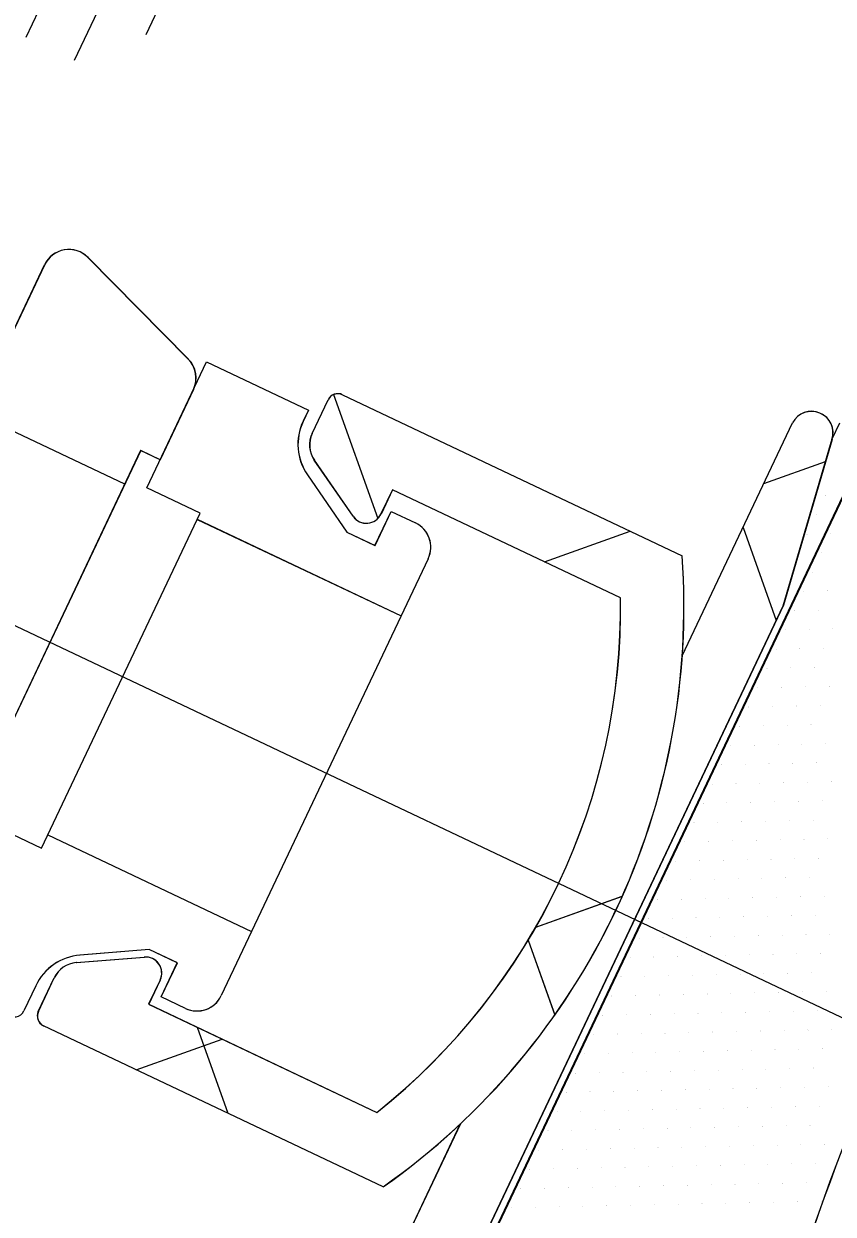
# Model space of a CAD drawing. Extents: x 820 to 5791, y 1495 to 5010.
# Drawn here: x 3786.23 to 3787.737, y 2229.018 to 2231.234 of the extents above; entities that cross this region are included whole.
import ezdxf

# ---------------------------------------------------------------- set-up
doc = ezdxf.new("R2010")
doc.units = 0
doc.header["$LTSCALE"] = 20
doc.layers.get('0').update_dxf_attribs({"linetype": 'CONTINUOUS', "lineweight": 15})
doc.layers.get('DEFPOINTS').update_dxf_attribs({"linetype": 'CONTINUOUS'})
doc.layers.add('_00_TT_PLASTER INTERIOR', color=60, linetype='CONTINUOUS', lineweight=0)
doc.layers.add('ölç', color=63, linetype='CONTINUOUS', lineweight=20)
doc.layers.add('dış ölçü', color=7, linetype='CONTINUOUS', lineweight=20, true_color=0x0d6787)
doc.styles.add('TRS', font='times.ttf', dxfattribs={"width": 0.8})
doc.dimstyles.new('dış ölçü', dxfattribs={"dimtxt": 12, "dimasz": 5, "dimexe": 5, "dimexo": 35, "dimgap": 5, "dimtad": 1, "dimdec": 0, "dimdsep": 46, "dimtxsty": 'TRS', "dimblk": 'DOT', "dimcen": 0, "dimdle": 0.1, "dimclrd": 256, "dimclre": 256, "dimclrt": 73, "dimadec": 0, "dimazin": 0, "dimtfac": 0.3, "dimtdec": 0, "dimtix": 1, "dimtmove": 2, "dimatfit": 3, "dimldrblk": 'DOT', "dimfxl": 1, "dimfxlon": 1, "dimtolj": 1, "dimarcsym": 0})

# ---------------------------------------------------------------- blocks, each defined once
blk = doc.blocks.new('_Dot')
at = {"layer": 'ölç', "color": 0, "lineweight": -2}
blk.add_line((-0.5, 0), (-1, 0), dxfattribs=at)
at = {"layer": 'ölç', "color": 0, "const_width": 0.5}
blk.add_lwpolyline([(-0.25, 0, 1), (0.25, 0, 1)], format="xyb", close=True, dxfattribs=at)
blk = doc.blocks.new('*D181')
at = {"layer": 'DEFPOINTS', "color": 0, "transparency": 16777216}
for p in [(3775.1763, 2256.6421), (3795.621, 2246.9543), (3700.9717, 2100.0445)]:
    blk.add_point(p, dxfattribs=at)
at = {"layer": 'dış ölçü', "lineweight": -2, "transparency": 16777216}
for p, q in [((3795.621, 2246.9543), (3800.1394, 2244.8132)), ((3723.5575, 2094.875), (3793.48, 2242.4359)), ((3721.4164, 2090.3566), (3725.9348, 2088.2156))]:
    blk.add_line(p, q, dxfattribs=at)
at = {"layer": 'dış ölçü', "lineweight": -2, "transparency": 16777216, "xscale": 5, "yscale": 5, "zscale": 5}
for p, rotation in [((3795.621, 2246.9543), 64.64582318121852), ((3721.4164, 2090.3566), 244.6458231812186)]:
    blk.add_blockref('_Dot', p, dxfattribs=dict(at, rotation=rotation))
at = {"layer": 'dış ölçü', "color": 73, "transparency": 16777216, "insert": (3748.4688, 2173.4177), "char_height": 12, "attachment_point": 5, "rotation": 64.6458, "style": 'TRS'}
blk.add_mtext('\\A1;173', dxfattribs=at)
blk = doc.blocks.new('*D190')
at = {"layer": 'DEFPOINTS', "color": 0, "transparency": 16777216}
for p in [(3775.1763, 2256.6421), (3700.9717, 2100.0445), (5084.1761, 2100.0445)]:
    blk.add_point(p, dxfattribs=at)
at = {"layer": 'dış ölçü', "lineweight": -2, "transparency": 16777216}
for p, q in [((5083.1761, 2256.6421), (5089.1761, 2256.6421)), ((5084.1761, 2251.6421), (5084.1761, 2105.0445)), ((5083.1761, 2100.0445), (5089.1761, 2100.0445))]:
    blk.add_line(p, q, dxfattribs=at)
at = {"layer": 'dış ölçü', "lineweight": -2, "transparency": 16777216, "xscale": 5, "yscale": 5, "zscale": 5}
for p, rotation in [((5084.1761, 2256.6421), 90), ((5084.1761, 2100.0445), 270)]:
    blk.add_blockref('_Dot', p, dxfattribs=dict(at, rotation=rotation))
at = {"layer": 'dış ölçü', "color": 73, "transparency": 16777216, "insert": (5073.0549, 2178.3433), "char_height": 12, "attachment_point": 5, "rotation": 90, "style": 'TRS'}
blk.add_mtext('\\A1;157', dxfattribs=at)
blk = doc.blocks.new('*D192')
at = {"layer": 'DEFPOINTS', "color": 0, "transparency": 16777216}
for p in [(4074.8454, 2906.546), (3775.1763, 2339.1054), (4074.8454, 1729.2783)]:
    blk.add_point(p, dxfattribs=at)
at = {"layer": 'dış ölçü', "lineweight": -2, "transparency": 16777216}
for p, q in [((3775.1763, 1730.2783), (3775.1763, 1724.2783)), ((4074.8454, 1730.2783), (4074.8454, 1724.2783)), ((3780.1763, 1729.2783), (4069.8454, 1729.2783))]:
    blk.add_line(p, q, dxfattribs=at)
at = {"layer": 'dış ölçü', "lineweight": -2, "transparency": 16777216, "xscale": 5, "yscale": 5, "zscale": 5, "rotation": 180}
blk.add_blockref('_Dot', (3775.1763, 1729.2783), dxfattribs=at)
at = {"layer": 'dış ölçü', "lineweight": -2, "transparency": 16777216, "xscale": 5, "yscale": 5, "zscale": 5}
blk.add_blockref('_Dot', (4074.8454, 1729.2783), dxfattribs=at)
at = {"layer": 'dış ölçü', "color": 73, "transparency": 16777216, "insert": (3925.0109, 1740.3821), "char_height": 12, "attachment_point": 5, "style": 'TRS'}
blk.add_mtext('\\A1;300', dxfattribs=at)
blk = doc.blocks.new('*D194')
at = {"layer": 'DEFPOINTS', "color": 0, "transparency": 16777216}
for p in [(3790.6665, 2840.1918), (5004.1761, 2840.1918), (3778.1763, 2100.0445)]:
    blk.add_point(p, dxfattribs=at)
at = {"layer": 'dış ölçü', "lineweight": -2, "transparency": 16777216}
for p, q in [((5003.1761, 2840.1918), (5009.1761, 2840.1918)), ((5004.1761, 2105.0445), (5004.1761, 2835.1918)), ((5003.1761, 2100.0445), (5009.1761, 2100.0445))]:
    blk.add_line(p, q, dxfattribs=at)
at = {"layer": 'dış ölçü', "lineweight": -2, "transparency": 16777216, "xscale": 5, "yscale": 5, "zscale": 5}
for p, rotation in [((5004.1761, 2840.1918), 90), ((5004.1761, 2100.0445), 270)]:
    blk.add_blockref('_Dot', p, dxfattribs=dict(at, rotation=rotation))
at = {"layer": 'dış ölçü', "color": 73, "transparency": 16777216, "insert": (4993.0549, 2470.1181), "char_height": 12, "attachment_point": 5, "rotation": 90, "style": 'TRS'}
blk.add_mtext('\\A1;740', dxfattribs=at)
blk = doc.blocks.new('*D198')
at = {"layer": 'DEFPOINTS', "color": 0, "transparency": 16777216}
for p in [(3778.1763, 2310.1918), (3778.1763, 2100.0445), (5004.1761, 2100.0445)]:
    blk.add_point(p, dxfattribs=at)
at = {"layer": 'dış ölçü', "lineweight": -2, "transparency": 16777216}
for p, q in [((5003.1761, 2310.1918), (5009.1761, 2310.1918)), ((5004.1761, 2305.1918), (5004.1761, 2105.0445)), ((5003.1761, 2100.0445), (5009.1761, 2100.0445))]:
    blk.add_line(p, q, dxfattribs=at)
at = {"layer": 'dış ölçü', "lineweight": -2, "transparency": 16777216, "xscale": 5, "yscale": 5, "zscale": 5}
for p, rotation in [((5004.1761, 2310.1918), 90), ((5004.1761, 2100.0445), 270)]:
    blk.add_blockref('_Dot', p, dxfattribs=dict(at, rotation=rotation))
at = {"layer": 'dış ölçü', "color": 73, "transparency": 16777216, "insert": (4993.0722, 2205.1181), "char_height": 12, "attachment_point": 5, "rotation": 90, "style": 'TRS'}
blk.add_mtext('\\A1;210', dxfattribs=at)
blk = doc.blocks.new('HGJFG')
at = {"color": 9}
for p, q in [((-1368.2888, -3117.8999), (-1378.3541, -3139.1413)), ((-1368.2888, -3117.9005), (-1378.3539, -3139.1414)), ((-1368.2888, -3118.1334), (-1378.2638, -3139.1841)), ((-1368.2888, -3118.134), (-1378.2636, -3139.1842)), ((-1368.2888, -3118.367), (-1378.1306, -3139.1365)), ((-1368.2888, -3118.3675), (-1378.1304, -3139.1366)), ((-1378.8501, -3140.6854), (-1378.319, -3139.5646)), ((-1378.8499, -3140.6855), (-1378.3188, -3139.5647)), ((-1378.2383, -3139.5509), (-1378.0515, -3139.74)), ((-1378.2381, -3139.551), (-1378.0513, -3139.74)), ((-1378.1287, -3139.9795), (-1378.0175, -3139.745)), ((-1378.1284, -3139.9796), (-1378.0173, -3139.7451)), ((-1378.0175, -3139.745), (-1377.8278, -3139.8349)), ((-1378.0173, -3139.7451), (-1377.8275, -3139.835)), ((-1378.0419, -3139.7965), (-1378.104, -3139.9275)), ((-1378.0417, -3139.7966), (-1378.1038, -3139.9276)), ((-1377.781, -3139.806), (-1377.6986, -3140.0368)), ((-1377.7809, -3139.8062), (-1377.6985, -3140.037)), ((-1377.7645, -3139.8063), (-1377.1319, -3140.106)), ((-1377.7643, -3139.8064), (-1377.1317, -3140.1061)), ((-1377.8278, -3139.8349), (-1377.8377, -3139.8559)), ((-1377.8275, -3139.835), (-1377.8375, -3139.856)), ((-1377.8208, -3139.8783), (-1377.7911, -3139.8158)), ((-1377.8206, -3139.8784), (-1377.7909, -3139.8159)), ((-1378.1698, -3139.9729), (-1378.4496, -3139.8402)), ((-1378.1696, -3139.973), (-1378.4494, -3139.8403)), ((-1377.1316, -3140.2922), (-1376.9263, -3139.8589)), ((-1377.1314, -3140.2923), (-1376.9261, -3139.859)), ((-1376.839, -3139.8592), (-1376.8532, -3139.8892)), ((-1376.8388, -3139.8593), (-1376.853, -3139.8893)), ((-1376.8532, -3139.8892), (-1376.9443, -3140.1999)), ((-1376.853, -3139.8893), (-1376.9441, -3140.2)), ((-1376.8528, -3139.8898), (-1376.9431, -3140.1979)), ((-1376.8526, -3139.8899), (-1376.9429, -3140.198)), ((-1378.1402, -3139.9104), (-1378.5659, -3140.8088)), ((-1378.14, -3139.9105), (-1378.5657, -3140.8089)), ((-1378.104, -3139.9275), (-1378.1402, -3139.9104)), ((-1378.1038, -3139.9276), (-1378.14, -3139.9105)), ((-1377.7445, -3140.0326), (-1377.8167, -3139.9281)), ((-1377.7443, -3140.0327), (-1377.8165, -3139.9282)), ((-1376.9797, -3139.9717), (-1376.8647, -3139.9306)), ((-1376.9794, -3139.9716), (-1376.8645, -3139.9305)), ((-1377.8296, -3139.9556), (-1377.7561, -3140.062)), ((-1377.8294, -3139.9557), (-1377.7559, -3140.0621)), ((-1378.0292, -3140.0266), (-1378.1287, -3139.9795)), ((-1378.029, -3140.0267), (-1378.1284, -3139.9796)), ((-1377.6713, -3139.9832), (-1377.6927, -3140.0284)), ((-1377.6711, -3139.9833), (-1377.6925, -3140.0285)), ((-1377.2466, -3140.1845), (-1377.6713, -3139.9832)), ((-1377.2464, -3140.1846), (-1377.6711, -3139.9833)), ((-1376.8653, -3139.9941), (-1376.8653, -3139.9941)), ((-1376.8651, -3139.9942), (-1376.8651, -3139.9942)), ((-1378.3247, -3140.6502), (-1378.0292, -3140.0266)), ((-1378.3245, -3140.6503), (-1378.029, -3140.0267)), ((-1377.7037, -3140.0868), (-1377.6737, -3140.0236)), ((-1377.7035, -3140.0869), (-1377.6735, -3140.0237)), ((-1377.6737, -3140.0236), (-1377.6285, -3140.045)), ((-1377.6735, -3140.0237), (-1377.6283, -3140.0451)), ((-1376.8823, -3140.03), (-1376.8823, -3140.03)), ((-1376.8821, -3140.0301), (-1376.8821, -3140.0301)), ((-1378.0348, -3140.0383), (-1377.6552, -3140.2182)), ((-1378.0346, -3140.0384), (-1377.655, -3140.2183)), ((-1377.0184, -3140.0534), (-1376.9566, -3140.2265)), ((-1377.0183, -3140.0537), (-1376.9565, -3140.2268)), ((-1377.7561, -3140.062), (-1377.7037, -3140.0868)), ((-1377.7559, -3140.0621), (-1377.7035, -3140.0869)), ((-1377.3881, -3140.1174), (-1377.2283, -3140.0604)), ((-1377.3881, -3140.1174), (-1377.2283, -3140.0604)), ((-1376.8993, -3140.0658), (-1376.8993, -3140.0658)), ((-1376.8991, -3140.0659), (-1376.8991, -3140.0659)), ((-1376.8549, -3140.0649), (-1376.8549, -3140.0649)), ((-1376.8547, -3140.065), (-1376.8547, -3140.065)), ((-1376.8719, -3140.1008), (-1376.8719, -3140.1008)), ((-1376.8717, -3140.1009), (-1376.8717, -3140.1009)), ((-1377.6047, -3140.1116), (-1377.9901, -3140.9249)), ((-1377.6045, -3140.1117), (-1377.9899, -3140.925)), ((-1376.8889, -3140.1366), (-1376.8889, -3140.1366)), ((-1376.8887, -3140.1367), (-1376.8887, -3140.1367)), ((-1376.9059, -3140.1725), (-1376.9059, -3140.1725)), ((-1376.9057, -3140.1726), (-1376.9057, -3140.1726)), ((-1376.8615, -3140.1716), (-1376.8615, -3140.1716)), ((-1376.8613, -3140.1717), (-1376.8613, -3140.1717)), ((-1376.9443, -3140.1999), (-1377.4992, -3141.3709)), ((-1376.9441, -3140.2), (-1377.4989, -3141.371)), ((-1376.9431, -3140.1979), (-1377.4979, -3141.3688)), ((-1376.9429, -3140.198), (-1377.4977, -3141.3689)), ((-1376.9229, -3140.2084), (-1376.9229, -3140.2084)), ((-1376.9227, -3140.2085), (-1376.9227, -3140.2085)), ((-1376.8785, -3140.2074), (-1376.8785, -3140.2074)), ((-1376.8783, -3140.2075), (-1376.8783, -3140.2075)), ((-1376.9399, -3140.2442), (-1376.9399, -3140.2442)), ((-1376.9397, -3140.2443), (-1376.9397, -3140.2443)), ((-1376.8955, -3140.2433), (-1376.8955, -3140.2433)), ((-1376.8953, -3140.2434), (-1376.8953, -3140.2434)), ((-1376.8512, -3140.2423), (-1376.8512, -3140.2423)), ((-1376.8509, -3140.2424), (-1376.8509, -3140.2424)), ((-1376.8682, -3140.2782), (-1376.8682, -3140.2782)), ((-1376.9569, -3140.2801), (-1376.9569, -3140.2801)), ((-1376.9567, -3140.2802), (-1376.9567, -3140.2802)), ((-1376.9125, -3140.2791), (-1376.9125, -3140.2791)), ((-1376.9123, -3140.2792), (-1376.9123, -3140.2792)), ((-1376.8679, -3140.2783), (-1376.8679, -3140.2783)), ((-1376.9739, -3140.3159), (-1376.9739, -3140.3159)), ((-1376.9737, -3140.316), (-1376.9737, -3140.316)), ((-1376.9295, -3140.315), (-1376.9295, -3140.315)), ((-1376.9293, -3140.3151), (-1376.9293, -3140.3151)), ((-1376.8851, -3140.3141), (-1376.8851, -3140.3141)), ((-1376.8849, -3140.3142), (-1376.8849, -3140.3142)), ((-1376.9909, -3140.3518), (-1376.9909, -3140.3518)), ((-1376.9907, -3140.3519), (-1376.9907, -3140.3519)), ((-1376.9465, -3140.3509), (-1376.9465, -3140.3509)), ((-1376.9463, -3140.351), (-1376.9463, -3140.351)), ((-1376.9021, -3140.3499), (-1376.9021, -3140.3499)), ((-1376.9019, -3140.35), (-1376.9019, -3140.35)), ((-1376.8578, -3140.349), (-1376.8578, -3140.349)), ((-1376.8576, -3140.3491), (-1376.8576, -3140.3491)), ((-1377.0079, -3140.3877), (-1377.0079, -3140.3877)), ((-1377.0077, -3140.3878), (-1377.0077, -3140.3878)), ((-1376.9635, -3140.3867), (-1376.9635, -3140.3867)), ((-1376.9633, -3140.3868), (-1376.9633, -3140.3868)), ((-1376.9191, -3140.3858), (-1376.9191, -3140.3858)), ((-1376.9189, -3140.3859), (-1376.9189, -3140.3859)), ((-1376.8748, -3140.3849), (-1376.8748, -3140.3849)), ((-1376.8746, -3140.385), (-1376.8746, -3140.385)), ((-1377.0249, -3140.4235), (-1377.0249, -3140.4235)), ((-1377.0246, -3140.4236), (-1377.0246, -3140.4236)), ((-1376.9805, -3140.4226), (-1376.9805, -3140.4226)), ((-1376.9803, -3140.4227), (-1376.9803, -3140.4227)), ((-1376.9361, -3140.4217), (-1376.9361, -3140.4217)), ((-1376.9359, -3140.4218), (-1376.9359, -3140.4218)), ((-1376.8918, -3140.4207), (-1376.8918, -3140.4207)), ((-1376.8916, -3140.4208), (-1376.8916, -3140.4208)), ((-1377.0418, -3140.4594), (-1377.0418, -3140.4594)), ((-1377.0416, -3140.4595), (-1377.0416, -3140.4595)), ((-1376.9975, -3140.4585), (-1376.9975, -3140.4585)), ((-1376.9973, -3140.4586), (-1376.9973, -3140.4586)), ((-1376.9531, -3140.4575), (-1376.9531, -3140.4575)), ((-1376.9529, -3140.4576), (-1376.9529, -3140.4576)), ((-1376.9088, -3140.4566), (-1376.9088, -3140.4566)), ((-1376.9086, -3140.4567), (-1376.9086, -3140.4567)), ((-1376.8644, -3140.4557), (-1376.8644, -3140.4557)), ((-1376.8642, -3140.4558), (-1376.8642, -3140.4558)), ((-1377.0588, -3140.4953), (-1377.0588, -3140.4953)), ((-1377.0586, -3140.4954), (-1377.0586, -3140.4954)), ((-1377.0145, -3140.4943), (-1377.0145, -3140.4943)), ((-1377.0143, -3140.4944), (-1377.0143, -3140.4944)), ((-1376.9701, -3140.4934), (-1376.9701, -3140.4934)), ((-1376.9699, -3140.4935), (-1376.9699, -3140.4935)), ((-1376.9258, -3140.4925), (-1376.9258, -3140.4925)), ((-1376.9255, -3140.4926), (-1376.9255, -3140.4926)), ((-1376.8814, -3140.4915), (-1376.8814, -3140.4915)), ((-1376.8812, -3140.4916), (-1376.8812, -3140.4916)), ((-1377.0758, -3140.5311), (-1377.0758, -3140.5311)), ((-1377.0756, -3140.5312), (-1377.0756, -3140.5312)), ((-1377.0315, -3140.5302), (-1377.0315, -3140.5302)), ((-1377.0313, -3140.5303), (-1377.0313, -3140.5303)), ((-1376.9871, -3140.5293), (-1376.9871, -3140.5293)), ((-1376.9869, -3140.5294), (-1376.9869, -3140.5294)), ((-1376.9428, -3140.5283), (-1376.9428, -3140.5283)), ((-1376.9425, -3140.5284), (-1376.9425, -3140.5284)), ((-1376.8984, -3140.5274), (-1376.8984, -3140.5274)), ((-1376.8982, -3140.5275), (-1376.8982, -3140.5275)), ((-1376.854, -3140.5264), (-1376.854, -3140.5264)), ((-1376.8538, -3140.5265), (-1376.8538, -3140.5265)), ((-1377.0485, -3140.5661), (-1377.0485, -3140.5661)), ((-1377.0483, -3140.5662), (-1377.0483, -3140.5662)), ((-1377.0041, -3140.5651), (-1377.0041, -3140.5651)), ((-1377.0039, -3140.5652), (-1377.0039, -3140.5652)), ((-1376.9597, -3140.5642), (-1376.9597, -3140.5642)), ((-1376.9595, -3140.5643), (-1376.9595, -3140.5643)), ((-1376.9154, -3140.5633), (-1376.9154, -3140.5633)), ((-1376.9152, -3140.5634), (-1376.9152, -3140.5634)), ((-1376.871, -3140.5623), (-1376.871, -3140.5623)), ((-1376.8708, -3140.5624), (-1376.8708, -3140.5624)), ((-1377.0928, -3140.567), (-1377.0928, -3140.567)), ((-1377.0926, -3140.5671), (-1377.0926, -3140.5671)), ((-1378.4241, -3140.6031), (-1378.3247, -3140.6502)), ((-1378.4239, -3140.6031), (-1378.3245, -3140.6503)), ((-1377.1098, -3140.6029), (-1377.1098, -3140.6029)), ((-1377.1096, -3140.603), (-1377.1096, -3140.603)), ((-1377.0655, -3140.6019), (-1377.0655, -3140.6019)), ((-1377.0653, -3140.602), (-1377.0653, -3140.602)), ((-1377.0211, -3140.601), (-1377.0211, -3140.601)), ((-1377.0209, -3140.6011), (-1377.0209, -3140.6011)), ((-1376.9767, -3140.6001), (-1376.9767, -3140.6001)), ((-1376.9765, -3140.6002), (-1376.9765, -3140.6002)), ((-1376.9324, -3140.5991), (-1376.9324, -3140.5991)), ((-1376.9322, -3140.5992), (-1376.9322, -3140.5992)), ((-1376.888, -3140.5982), (-1376.888, -3140.5982)), ((-1376.8878, -3140.5983), (-1376.8878, -3140.5983)), ((-1378.3131, -3140.6257), (-1377.9336, -3140.8056)), ((-1378.3129, -3140.6258), (-1377.9334, -3140.8057)), ((-1377.1268, -3140.6387), (-1377.1268, -3140.6387)), ((-1377.1266, -3140.6388), (-1377.1266, -3140.6388)), ((-1377.0825, -3140.6378), (-1377.0825, -3140.6378)), ((-1377.0823, -3140.6379), (-1377.0823, -3140.6379)), ((-1377.0381, -3140.6369), (-1377.0381, -3140.6369)), ((-1377.0379, -3140.637), (-1377.0379, -3140.637)), ((-1376.9937, -3140.6359), (-1376.9937, -3140.6359)), ((-1376.9935, -3140.636), (-1376.9935, -3140.636)), ((-1376.9494, -3140.635), (-1376.9494, -3140.635)), ((-1376.9492, -3140.6351), (-1376.9492, -3140.6351)), ((-1376.905, -3140.634), (-1376.905, -3140.634)), ((-1376.9048, -3140.6341), (-1376.9048, -3140.6341)), ((-1376.8607, -3140.6331), (-1376.8607, -3140.6331)), ((-1376.8604, -3140.6332), (-1376.8604, -3140.6332)), ((-1377.1438, -3140.6746), (-1377.1438, -3140.6746)), ((-1377.1436, -3140.6747), (-1377.1436, -3140.6747)), ((-1377.0995, -3140.6737), (-1377.0995, -3140.6737)), ((-1377.0992, -3140.6738), (-1377.0992, -3140.6738)), ((-1377.0551, -3140.6727), (-1377.0551, -3140.6727)), ((-1377.0549, -3140.6728), (-1377.0549, -3140.6728)), ((-1377.0107, -3140.6718), (-1377.0107, -3140.6718)), ((-1377.0105, -3140.6719), (-1377.0105, -3140.6719)), ((-1376.9664, -3140.6708), (-1376.9664, -3140.6708)), ((-1376.9662, -3140.6709), (-1376.9662, -3140.6709)), ((-1376.922, -3140.6699), (-1376.922, -3140.6699)), ((-1376.9218, -3140.67), (-1376.9218, -3140.67)), ((-1376.8776, -3140.669), (-1376.8776, -3140.669)), ((-1376.8774, -3140.6691), (-1376.8774, -3140.6691)), ((-1377.1608, -3140.7105), (-1377.1608, -3140.7105)), ((-1377.1606, -3140.7106), (-1377.1606, -3140.7106)), ((-1377.1164, -3140.7095), (-1377.1164, -3140.7095)), ((-1377.1162, -3140.7096), (-1377.1162, -3140.7096)), ((-1377.0721, -3140.7086), (-1377.0721, -3140.7086)), ((-1377.0719, -3140.7087), (-1377.0719, -3140.7087)), ((-1377.0277, -3140.7076), (-1377.0277, -3140.7076)), ((-1377.0275, -3140.7077), (-1377.0275, -3140.7077)), ((-1376.9834, -3140.7067), (-1376.9834, -3140.7067)), ((-1376.9832, -3140.7068), (-1376.9832, -3140.7068)), ((-1376.939, -3140.7058), (-1376.939, -3140.7058)), ((-1376.9388, -3140.7059), (-1376.9388, -3140.7059)), ((-1376.8946, -3140.7048), (-1376.8946, -3140.7048)), ((-1376.8944, -3140.7049), (-1376.8944, -3140.7049)), ((-1377.4044, -3140.7975), (-1377.2433, -3140.74)), ((-1377.4041, -3140.7974), (-1377.243, -3140.7399)), ((-1377.0447, -3140.7435), (-1377.0447, -3140.7435)), ((-1377.0004, -3140.7426), (-1377.0004, -3140.7426)), ((-1377.0002, -3140.7427), (-1377.0002, -3140.7427)), ((-1376.956, -3140.7416), (-1376.956, -3140.7416)), ((-1376.9558, -3140.7417), (-1376.9558, -3140.7417)), ((-1376.9116, -3140.7407), (-1376.9116, -3140.7407)), ((-1376.9114, -3140.7408), (-1376.9114, -3140.7408)), ((-1376.8673, -3140.7398), (-1376.8673, -3140.7398)), ((-1376.8671, -3140.7399), (-1376.8671, -3140.7399)), ((-1377.1778, -3140.7463), (-1377.1778, -3140.7463)), ((-1377.1776, -3140.7464), (-1377.1776, -3140.7464)), ((-1377.1334, -3140.7454), (-1377.1334, -3140.7454)), ((-1377.1332, -3140.7455), (-1377.1332, -3140.7455)), ((-1377.0891, -3140.7445), (-1377.0891, -3140.7445)), ((-1377.0889, -3140.7445), (-1377.0889, -3140.7445)), ((-1377.0445, -3140.7436), (-1377.0445, -3140.7436)), ((-1377.1948, -3140.7822), (-1377.1948, -3140.7822)), ((-1377.1946, -3140.7823), (-1377.1946, -3140.7823)), ((-1377.1504, -3140.7813), (-1377.1504, -3140.7813)), ((-1377.1502, -3140.7814), (-1377.1502, -3140.7814)), ((-1377.1061, -3140.7803), (-1377.1061, -3140.7803)), ((-1377.1059, -3140.7804), (-1377.1059, -3140.7804)), ((-1377.0617, -3140.7794), (-1377.0617, -3140.7794)), ((-1377.0615, -3140.7795), (-1377.0615, -3140.7795)), ((-1377.0174, -3140.7784), (-1377.0174, -3140.7784)), ((-1377.0171, -3140.7785), (-1377.0171, -3140.7785)), ((-1376.973, -3140.7775), (-1376.973, -3140.7775)), ((-1376.9728, -3140.7776), (-1376.9728, -3140.7776)), ((-1376.9286, -3140.7766), (-1376.9286, -3140.7766)), ((-1376.9284, -3140.7767), (-1376.9284, -3140.7767)), ((-1376.8843, -3140.7756), (-1376.8843, -3140.7756)), ((-1376.8841, -3140.7757), (-1376.8841, -3140.7757)), ((-1377.4185, -3140.8215), (-1377.3688, -3140.9608)), ((-1377.4184, -3140.8218), (-1377.3687, -3140.9611)), ((-1377.2118, -3140.8181), (-1377.2118, -3140.8181)), ((-1377.2116, -3140.8182), (-1377.2116, -3140.8182)), ((-1377.1674, -3140.8171), (-1377.1674, -3140.8171)), ((-1377.1672, -3140.8172), (-1377.1672, -3140.8172)), ((-1377.1231, -3140.8162), (-1377.1231, -3140.8162)), ((-1377.1229, -3140.8163), (-1377.1229, -3140.8163)), ((-1377.0787, -3140.8152), (-1377.0787, -3140.8152)), ((-1377.0785, -3140.8153), (-1377.0785, -3140.8153)), ((-1377.0343, -3140.8143), (-1377.0343, -3140.8143)), ((-1377.0341, -3140.8144), (-1377.0341, -3140.8144)), ((-1376.99, -3140.8134), (-1376.99, -3140.8134)), ((-1376.9898, -3140.8135), (-1376.9898, -3140.8135)), ((-1376.9456, -3140.8124), (-1376.9456, -3140.8124)), ((-1376.9454, -3140.8125), (-1376.9454, -3140.8125)), ((-1376.9013, -3140.8115), (-1376.9013, -3140.8115)), ((-1376.9011, -3140.8116), (-1376.9011, -3140.8116)), ((-1376.8569, -3140.8106), (-1376.8569, -3140.8106)), ((-1376.8567, -3140.8107), (-1376.8567, -3140.8107)), ((-1378.2599, -3140.8635), (-1378.1333, -3140.8532)), ((-1378.2597, -3140.8636), (-1378.1331, -3140.8533)), ((-1378.1244, -3140.8391), (-1378.2532, -3140.8496)), ((-1378.1242, -3140.8392), (-1378.253, -3140.8497)), ((-1378.0719, -3140.864), (-1378.1244, -3140.8391)), ((-1378.0717, -3140.8641), (-1378.1242, -3140.8392)), ((-1377.2288, -3140.8539), (-1377.2288, -3140.8539)), ((-1377.2286, -3140.854), (-1377.2286, -3140.854)), ((-1377.1844, -3140.853), (-1377.1844, -3140.853)), ((-1377.1842, -3140.8531), (-1377.1842, -3140.8531)), ((-1377.1401, -3140.852), (-1377.1401, -3140.852)), ((-1377.1399, -3140.8521), (-1377.1399, -3140.8521)), ((-1377.0957, -3140.8511), (-1377.0957, -3140.8511)), ((-1377.0955, -3140.8512), (-1377.0955, -3140.8512)), ((-1377.0513, -3140.8502), (-1377.0513, -3140.8502)), ((-1377.0511, -3140.8503), (-1377.0511, -3140.8503)), ((-1377.007, -3140.8492), (-1377.007, -3140.8492)), ((-1377.0068, -3140.8493), (-1377.0068, -3140.8493)), ((-1376.9626, -3140.8483), (-1376.9626, -3140.8483)), ((-1376.9624, -3140.8484), (-1376.9624, -3140.8484)), ((-1376.9183, -3140.8474), (-1376.9183, -3140.8474)), ((-1376.918, -3140.8475), (-1376.918, -3140.8475)), ((-1376.8739, -3140.8464), (-1376.8739, -3140.8464)), ((-1376.8737, -3140.8465), (-1376.8737, -3140.8465)), ((-1378.1019, -3140.9273), (-1378.0719, -3140.864)), ((-1378.1017, -3140.9274), (-1378.0717, -3140.8641)), ((-1378.3307, -3140.9544), (-1378.3011, -3140.8919)), ((-1378.3305, -3140.9545), (-1378.3009, -3140.892)), ((-1378.1038, -3140.896), (-1378.1252, -3140.9411)), ((-1378.1036, -3140.8961), (-1378.125, -3140.9412)), ((-1377.2458, -3140.8898), (-1377.2458, -3140.8898)), ((-1377.2456, -3140.8899), (-1377.2456, -3140.8899)), ((-1377.2014, -3140.8888), (-1377.2014, -3140.8888)), ((-1377.2012, -3140.8889), (-1377.2012, -3140.8889)), ((-1377.1571, -3140.8879), (-1377.1571, -3140.8879)), ((-1377.1569, -3140.888), (-1377.1569, -3140.888)), ((-1377.1127, -3140.887), (-1377.1127, -3140.887)), ((-1377.1125, -3140.8871), (-1377.1125, -3140.8871)), ((-1377.0683, -3140.886), (-1377.0683, -3140.886)), ((-1377.0681, -3140.8861), (-1377.0681, -3140.8861)), ((-1377.024, -3140.8851), (-1377.024, -3140.8851)), ((-1377.0238, -3140.8852), (-1377.0238, -3140.8852)), ((-1376.9796, -3140.8842), (-1376.9796, -3140.8842)), ((-1376.9794, -3140.8843), (-1376.9794, -3140.8843)), ((-1376.9353, -3140.8832), (-1376.9353, -3140.8832)), ((-1376.935, -3140.8833), (-1376.935, -3140.8833)), ((-1376.8909, -3140.8823), (-1376.8909, -3140.8823)), ((-1376.8907, -3140.8824), (-1376.8907, -3140.8824)), ((-1378.3355, -3140.9065), (-1378.3576, -3140.9532)), ((-1378.3353, -3140.9066), (-1378.3574, -3140.9533)), ((-1376.9966, -3140.92), (-1376.9966, -3140.92)), ((-1376.9964, -3140.9201), (-1376.9964, -3140.9201)), ((-1376.9522, -3140.9191), (-1376.9522, -3140.9191)), ((-1376.952, -3140.9192), (-1376.952, -3140.9192)), ((-1376.9079, -3140.9181), (-1376.9079, -3140.9181)), ((-1376.9077, -3140.9182), (-1376.9077, -3140.9182)), ((-1376.8635, -3140.9172), (-1376.8635, -3140.9172)), ((-1376.8633, -3140.9173), (-1376.8633, -3140.9173)), ((-1378.1252, -3140.9411), (-1377.7005, -3141.1424)), ((-1378.125, -3140.9412), (-1377.7003, -3141.1425)), ((-1378.0567, -3140.9487), (-1378.1019, -3140.9273)), ((-1378.0565, -3140.9488), (-1378.1017, -3140.9274)), ((-1377.2628, -3140.9256), (-1377.2628, -3140.9256)), ((-1377.2626, -3140.9257), (-1377.2626, -3140.9257)), ((-1377.2184, -3140.9247), (-1377.2184, -3140.9247)), ((-1377.2182, -3140.9248), (-1377.2182, -3140.9248)), ((-1377.1741, -3140.9238), (-1377.1741, -3140.9238)), ((-1377.1738, -3140.9239), (-1377.1738, -3140.9239)), ((-1377.1297, -3140.9228), (-1377.1297, -3140.9228)), ((-1377.1295, -3140.9229), (-1377.1295, -3140.9229)), ((-1377.0853, -3140.9219), (-1377.0853, -3140.9219)), ((-1377.0851, -3140.922), (-1377.0851, -3140.922)), ((-1377.041, -3140.921), (-1377.041, -3140.921)), ((-1377.0408, -3140.9211), (-1377.0408, -3140.9211)), ((-1377.2798, -3140.9615), (-1377.2798, -3140.9615)), ((-1377.2796, -3140.9616), (-1377.2796, -3140.9616)), ((-1377.2354, -3140.9606), (-1377.2354, -3140.9606)), ((-1377.2352, -3140.9607), (-1377.2352, -3140.9607)), ((-1377.1911, -3140.9596), (-1377.1911, -3140.9596)), ((-1377.1908, -3140.9597), (-1377.1908, -3140.9597)), ((-1377.1467, -3140.9587), (-1377.1467, -3140.9587)), ((-1377.1465, -3140.9588), (-1377.1465, -3140.9588)), ((-1377.1023, -3140.9578), (-1377.1023, -3140.9578)), ((-1377.1021, -3140.9579), (-1377.1021, -3140.9579)), ((-1377.058, -3140.9568), (-1377.058, -3140.9568)), ((-1377.0578, -3140.9569), (-1377.0578, -3140.9569)), ((-1377.0136, -3140.9559), (-1377.0136, -3140.9559)), ((-1377.0134, -3140.956), (-1377.0134, -3140.956)), ((-1376.9692, -3140.955), (-1376.9692, -3140.955)), ((-1376.969, -3140.955), (-1376.969, -3140.955)), ((-1376.9249, -3140.954), (-1376.9249, -3140.954)), ((-1376.9247, -3140.9541), (-1376.9247, -3140.9541)), ((-1376.8805, -3140.9531), (-1376.8805, -3140.9531)), ((-1376.8803, -3140.9532), (-1376.8803, -3140.9532)), ((-1377.6886, -3141.2808), (-1378.3212, -3140.9811)), ((-1377.6884, -3141.2809), (-1378.321, -3140.9812)), ((-1378.0347, -3140.984), (-1377.9777, -3141.1438)), ((-1378.0347, -3140.984), (-1377.9777, -3141.1438)), ((-1378.1482, -3141.063), (-1377.9884, -3141.006)), ((-1378.1482, -3141.063), (-1377.9884, -3141.006)), ((-1377.2968, -3140.9974), (-1377.2968, -3140.9974)), ((-1377.2966, -3140.9975), (-1377.2966, -3140.9975)), ((-1377.2524, -3140.9964), (-1377.2524, -3140.9964)), ((-1377.2522, -3140.9965), (-1377.2522, -3140.9965)), ((-1377.208, -3140.9955), (-1377.208, -3140.9955)), ((-1377.2078, -3140.9956), (-1377.2078, -3140.9956)), ((-1377.1637, -3140.9946), (-1377.1637, -3140.9946)), ((-1377.1635, -3140.9947), (-1377.1635, -3140.9947)), ((-1377.1193, -3140.9936), (-1377.1193, -3140.9936)), ((-1377.1191, -3140.9937), (-1377.1191, -3140.9937)), ((-1377.075, -3140.9927), (-1377.075, -3140.9927)), ((-1377.0748, -3140.9928), (-1377.0748, -3140.9928)), ((-1377.0306, -3140.9918), (-1377.0306, -3140.9918)), ((-1377.0304, -3140.9919), (-1377.0304, -3140.9919)), ((-1376.9862, -3140.9908), (-1376.9862, -3140.9908)), ((-1376.986, -3140.9909), (-1376.986, -3140.9909)), ((-1376.9419, -3140.9899), (-1376.9419, -3140.9899)), ((-1376.9417, -3140.99), (-1376.9417, -3140.99)), ((-1376.8975, -3140.9889), (-1376.8975, -3140.9889)), ((-1376.8973, -3140.989), (-1376.8973, -3140.989)), ((-1376.8531, -3140.988), (-1376.8531, -3140.988)), ((-1376.8529, -3140.9881), (-1376.8529, -3140.9881)), ((-1377.225, -3141.0314), (-1377.225, -3141.0314)), ((-1377.2248, -3141.0315), (-1377.2248, -3141.0315)), ((-1377.1807, -3141.0304), (-1377.1807, -3141.0304)), ((-1377.1805, -3141.0305), (-1377.1805, -3141.0305)), ((-1377.1363, -3141.0295), (-1377.1363, -3141.0295)), ((-1377.1361, -3141.0296), (-1377.1361, -3141.0296)), ((-1377.092, -3141.0286), (-1377.092, -3141.0286)), ((-1377.0917, -3141.0287), (-1377.0917, -3141.0287)), ((-1377.0476, -3141.0276), (-1377.0476, -3141.0276)), ((-1377.0474, -3141.0277), (-1377.0474, -3141.0277)), ((-1377.0032, -3141.0267), (-1377.0032, -3141.0267)), ((-1377.003, -3141.0268), (-1377.003, -3141.0268)), ((-1376.9589, -3141.0257), (-1376.9589, -3141.0257)), ((-1376.9587, -3141.0258), (-1376.9587, -3141.0258)), ((-1376.9145, -3141.0248), (-1376.9145, -3141.0248)), ((-1376.9143, -3141.0249), (-1376.9143, -3141.0249)), ((-1376.8701, -3141.0239), (-1376.8701, -3141.0239)), ((-1376.8699, -3141.024), (-1376.8699, -3141.024)), ((-1377.3138, -3141.0332), (-1377.3138, -3141.0332)), ((-1377.3136, -3141.0333), (-1377.3136, -3141.0333)), ((-1377.2694, -3141.0323), (-1377.2694, -3141.0323)), ((-1377.2692, -3141.0324), (-1377.2692, -3141.0324)), ((-1377.3308, -3141.0691), (-1377.3308, -3141.0691)), ((-1377.3306, -3141.0692), (-1377.3306, -3141.0692)), ((-1377.2864, -3141.0682), (-1377.2864, -3141.0682)), ((-1377.2862, -3141.0683), (-1377.2862, -3141.0683)), ((-1377.242, -3141.0672), (-1377.242, -3141.0672)), ((-1377.2418, -3141.0673), (-1377.2418, -3141.0673)), ((-1377.1977, -3141.0663), (-1377.1977, -3141.0663)), ((-1377.1975, -3141.0664), (-1377.1975, -3141.0664)), ((-1377.1533, -3141.0654), (-1377.1533, -3141.0654)), ((-1377.1531, -3141.0655), (-1377.1531, -3141.0655)), ((-1377.1089, -3141.0644), (-1377.1089, -3141.0644)), ((-1377.1087, -3141.0645), (-1377.1087, -3141.0645)), ((-1377.0646, -3141.0635), (-1377.0646, -3141.0635)), ((-1377.0644, -3141.0636), (-1377.0644, -3141.0636)), ((-1377.0202, -3141.0625), (-1377.0202, -3141.0625)), ((-1377.02, -3141.0626), (-1377.02, -3141.0626)), ((-1376.9759, -3141.0616), (-1376.9759, -3141.0616)), ((-1376.9757, -3141.0617), (-1376.9757, -3141.0617)), ((-1376.9315, -3141.0607), (-1376.9315, -3141.0607)), ((-1376.9313, -3141.0608), (-1376.9313, -3141.0608)), ((-1376.8871, -3141.0597), (-1376.8871, -3141.0597)), ((-1376.8869, -3141.0598), (-1376.8869, -3141.0598)), ((-1376.9929, -3141.0975), (-1376.9929, -3141.0975)), ((-1376.9926, -3141.0976), (-1376.9926, -3141.0976)), ((-1376.9485, -3141.0965), (-1376.9485, -3141.0965)), ((-1376.9483, -3141.0966), (-1376.9483, -3141.0966)), ((-1376.9041, -3141.0956), (-1376.9041, -3141.0956)), ((-1376.9039, -3141.0957), (-1376.9039, -3141.0957)), ((-1376.8598, -3141.0947), (-1376.8598, -3141.0947)), ((-1376.8596, -3141.0948), (-1376.8596, -3141.0948)), ((-1377.3478, -3141.105), (-1377.3478, -3141.105)), ((-1377.3475, -3141.1051), (-1377.3475, -3141.1051)), ((-1377.3034, -3141.104), (-1377.3034, -3141.104)), ((-1377.3032, -3141.1041), (-1377.3032, -3141.1041)), ((-1377.259, -3141.1031), (-1377.259, -3141.1031)), ((-1377.2588, -3141.1032), (-1377.2588, -3141.1032)), ((-1377.2147, -3141.1022), (-1377.2147, -3141.1022)), ((-1377.2145, -3141.1023), (-1377.2145, -3141.1023)), ((-1377.1703, -3141.1012), (-1377.1703, -3141.1012)), ((-1377.1701, -3141.1013), (-1377.1701, -3141.1013)), ((-1377.1259, -3141.1003), (-1377.1259, -3141.1003)), ((-1377.1257, -3141.1004), (-1377.1257, -3141.1004)), ((-1377.0816, -3141.0993), (-1377.0816, -3141.0993)), ((-1377.0814, -3141.0994), (-1377.0814, -3141.0994)), ((-1377.0372, -3141.0984), (-1377.0372, -3141.0984)), ((-1377.037, -3141.0985), (-1377.037, -3141.0985)), ((-1377.3647, -3141.1408), (-1377.3647, -3141.1408)), ((-1377.3645, -3141.1409), (-1377.3645, -3141.1409)), ((-1377.3204, -3141.1399), (-1377.3204, -3141.1399)), ((-1377.3202, -3141.14), (-1377.3202, -3141.14)), ((-1377.276, -3141.139), (-1377.276, -3141.139)), ((-1377.2758, -3141.1391), (-1377.2758, -3141.1391)), ((-1377.2317, -3141.138), (-1377.2317, -3141.138)), ((-1377.2315, -3141.1381), (-1377.2315, -3141.1381)), ((-1377.1873, -3141.1371), (-1377.1873, -3141.1371)), ((-1377.1871, -3141.1372), (-1377.1871, -3141.1372)), ((-1377.1429, -3141.1361), (-1377.1429, -3141.1361)), ((-1377.1427, -3141.1362), (-1377.1427, -3141.1362)), ((-1377.0986, -3141.1352), (-1377.0986, -3141.1352)), ((-1377.0984, -3141.1353), (-1377.0984, -3141.1353)), ((-1377.0542, -3141.1343), (-1377.0542, -3141.1343)), ((-1377.054, -3141.1344), (-1377.054, -3141.1344)), ((-1377.0099, -3141.1333), (-1377.0099, -3141.1333)), ((-1377.0096, -3141.1334), (-1377.0096, -3141.1334)), ((-1376.9655, -3141.1324), (-1376.9655, -3141.1324)), ((-1376.9653, -3141.1325), (-1376.9653, -3141.1325)), ((-1376.9211, -3141.1315), (-1376.9211, -3141.1315)), ((-1376.9209, -3141.1316), (-1376.9209, -3141.1316)), ((-1376.8768, -3141.1305), (-1376.8768, -3141.1305)), ((-1376.8766, -3141.1306), (-1376.8766, -3141.1306)), ((-1377.7497, -3141.5965), (-1377.5443, -3141.1632)), ((-1377.7495, -3141.5966), (-1377.5441, -3141.1633)), ((-1377.3817, -3141.1767), (-1377.3817, -3141.1767)), ((-1377.3815, -3141.1768), (-1377.3815, -3141.1768)), ((-1377.3374, -3141.1758), (-1377.3374, -3141.1758)), ((-1377.3372, -3141.1759), (-1377.3372, -3141.1759)), ((-1377.293, -3141.1748), (-1377.293, -3141.1748)), ((-1377.2928, -3141.1749), (-1377.2928, -3141.1749)), ((-1377.2487, -3141.1739), (-1377.2487, -3141.1739)), ((-1377.2484, -3141.174), (-1377.2484, -3141.174)), ((-1377.2043, -3141.173), (-1377.2043, -3141.173)), ((-1377.2041, -3141.1731), (-1377.2041, -3141.1731)), ((-1377.1599, -3141.172), (-1377.1599, -3141.172)), ((-1377.1597, -3141.1721), (-1377.1597, -3141.1721)), ((-1377.1156, -3141.1711), (-1377.1156, -3141.1711)), ((-1377.1154, -3141.1712), (-1377.1154, -3141.1712)), ((-1377.0712, -3141.1701), (-1377.0712, -3141.1701)), ((-1377.071, -3141.1702), (-1377.071, -3141.1702)), ((-1377.0268, -3141.1692), (-1377.0268, -3141.1692)), ((-1377.0266, -3141.1693), (-1377.0266, -3141.1693)), ((-1376.9825, -3141.1683), (-1376.9825, -3141.1683)), ((-1376.9823, -3141.1684), (-1376.9823, -3141.1684)), ((-1376.9381, -3141.1673), (-1376.9381, -3141.1673)), ((-1376.9379, -3141.1674), (-1376.9379, -3141.1674)), ((-1376.8938, -3141.1664), (-1376.8938, -3141.1664)), ((-1376.8936, -3141.1665), (-1376.8936, -3141.1665)), ((-1377.2213, -3141.2088), (-1377.2213, -3141.2088)), ((-1377.2211, -3141.2089), (-1377.2211, -3141.2089)), ((-1377.1769, -3141.2079), (-1377.1769, -3141.2079)), ((-1377.1767, -3141.208), (-1377.1767, -3141.208)), ((-1377.1326, -3141.2069), (-1377.1326, -3141.2069)), ((-1377.1324, -3141.207), (-1377.1324, -3141.207)), ((-1377.0882, -3141.206), (-1377.0882, -3141.206)), ((-1377.088, -3141.2061), (-1377.088, -3141.2061)), ((-1377.0438, -3141.2051), (-1377.0438, -3141.2051)), ((-1377.0436, -3141.2052), (-1377.0436, -3141.2052)), ((-1376.9995, -3141.2041), (-1376.9995, -3141.2041)), ((-1376.9993, -3141.2042), (-1376.9993, -3141.2042)), ((-1376.9551, -3141.2032), (-1376.9551, -3141.2032)), ((-1376.9549, -3141.2033), (-1376.9549, -3141.2033)), ((-1376.9108, -3141.2023), (-1376.9108, -3141.2023)), ((-1376.9105, -3141.2024), (-1376.9105, -3141.2024)), ((-1376.8664, -3141.2013), (-1376.8664, -3141.2013)), ((-1376.8662, -3141.2014), (-1376.8662, -3141.2014)), ((-1377.3987, -3141.2126), (-1377.3987, -3141.2126)), ((-1377.3985, -3141.2127), (-1377.3985, -3141.2127)), ((-1377.3544, -3141.2116), (-1377.3544, -3141.2116)), ((-1377.3542, -3141.2117), (-1377.3542, -3141.2117)), ((-1377.31, -3141.2107), (-1377.31, -3141.2107)), ((-1377.3098, -3141.2108), (-1377.3098, -3141.2108)), ((-1377.2657, -3141.2098), (-1377.2657, -3141.2098)), ((-1377.2654, -3141.2099), (-1377.2654, -3141.2099)), ((-1377.4157, -3141.2484), (-1377.4157, -3141.2484)), ((-1377.4155, -3141.2485), (-1377.4155, -3141.2485)), ((-1377.3714, -3141.2475), (-1377.3714, -3141.2475)), ((-1377.3712, -3141.2476), (-1377.3712, -3141.2476)), ((-1377.327, -3141.2466), (-1377.327, -3141.2466)), ((-1377.3268, -3141.2467), (-1377.3268, -3141.2467)), ((-1377.2826, -3141.2456), (-1377.2826, -3141.2456)), ((-1377.2824, -3141.2457), (-1377.2824, -3141.2457)), ((-1377.2383, -3141.2447), (-1377.2383, -3141.2447)), ((-1377.2381, -3141.2448), (-1377.2381, -3141.2448)), ((-1377.1939, -3141.2437), (-1377.1939, -3141.2437)), ((-1377.1937, -3141.2438), (-1377.1937, -3141.2438)), ((-1377.1496, -3141.2428), (-1377.1496, -3141.2428)), ((-1377.1494, -3141.2429), (-1377.1494, -3141.2429)), ((-1377.1052, -3141.2419), (-1377.1052, -3141.2419)), ((-1377.105, -3141.242), (-1377.105, -3141.242)), ((-1377.0608, -3141.2409), (-1377.0608, -3141.2409)), ((-1377.0606, -3141.241), (-1377.0606, -3141.241)), ((-1377.0165, -3141.24), (-1377.0165, -3141.24)), ((-1377.0163, -3141.2401), (-1377.0163, -3141.2401)), ((-1376.9721, -3141.2391), (-1376.9721, -3141.2391)), ((-1376.9719, -3141.2392), (-1376.9719, -3141.2392)), ((-1376.9277, -3141.2381), (-1376.9277, -3141.2381)), ((-1376.9275, -3141.2382), (-1376.9275, -3141.2382)), ((-1376.8834, -3141.2372), (-1376.8834, -3141.2372)), ((-1376.8832, -3141.2373), (-1376.8832, -3141.2373)), ((-1376.9891, -3141.2749), (-1376.9891, -3141.2749)), ((-1376.9889, -3141.275), (-1376.9889, -3141.275)), ((-1376.9447, -3141.274), (-1376.9447, -3141.274)), ((-1376.9445, -3141.2741), (-1376.9445, -3141.2741)), ((-1376.9004, -3141.273), (-1376.9004, -3141.273)), ((-1376.9002, -3141.2731), (-1376.9002, -3141.2731)), ((-1377.4327, -3141.2843), (-1377.4327, -3141.2843)), ((-1377.4325, -3141.2844), (-1377.4325, -3141.2844)), ((-1377.3884, -3141.2834), (-1377.3884, -3141.2834)), ((-1377.3882, -3141.2835), (-1377.3882, -3141.2835)), ((-1377.344, -3141.2824), (-1377.344, -3141.2824)), ((-1377.3438, -3141.2825), (-1377.3438, -3141.2825)), ((-1377.2996, -3141.2815), (-1377.2996, -3141.2815)), ((-1377.2994, -3141.2816), (-1377.2994, -3141.2816)), ((-1377.2553, -3141.2805), (-1377.2553, -3141.2805)), ((-1377.2551, -3141.2806), (-1377.2551, -3141.2806)), ((-1377.2109, -3141.2796), (-1377.2109, -3141.2796)), ((-1377.2107, -3141.2797), (-1377.2107, -3141.2797)), ((-1377.1666, -3141.2787), (-1377.1666, -3141.2787)), ((-1377.1663, -3141.2788), (-1377.1663, -3141.2788)), ((-1377.1222, -3141.2777), (-1377.1222, -3141.2777)), ((-1377.122, -3141.2778), (-1377.122, -3141.2778)), ((-1377.0778, -3141.2768), (-1377.0778, -3141.2768)), ((-1377.0776, -3141.2769), (-1377.0776, -3141.2769)), ((-1377.0335, -3141.2759), (-1377.0335, -3141.2759)), ((-1377.0333, -3141.276), (-1377.0333, -3141.276)), ((-1377.4054, -3141.3192), (-1377.4054, -3141.3192)), ((-1377.4052, -3141.3193), (-1377.4052, -3141.3193)), ((-1377.361, -3141.3183), (-1377.361, -3141.3183)), ((-1377.3608, -3141.3184), (-1377.3608, -3141.3184)), ((-1377.3166, -3141.3173), (-1377.3166, -3141.3173)), ((-1377.3164, -3141.3174), (-1377.3164, -3141.3174)), ((-1377.2723, -3141.3164), (-1377.2723, -3141.3164)), ((-1377.2721, -3141.3165), (-1377.2721, -3141.3165)), ((-1377.2279, -3141.3155), (-1377.2279, -3141.3155)), ((-1377.2277, -3141.3156), (-1377.2277, -3141.3156)), ((-1377.1835, -3141.3145), (-1377.1835, -3141.3145)), ((-1377.1833, -3141.3146), (-1377.1833, -3141.3146)), ((-1377.1392, -3141.3136), (-1377.1392, -3141.3136)), ((-1377.139, -3141.3137), (-1377.139, -3141.3137)), ((-1377.0948, -3141.3127), (-1377.0948, -3141.3127)), ((-1377.0946, -3141.3128), (-1377.0946, -3141.3128)), ((-1377.0505, -3141.3117), (-1377.0505, -3141.3117)), ((-1377.0503, -3141.3118), (-1377.0503, -3141.3118)), ((-1377.0061, -3141.3108), (-1377.0061, -3141.3108)), ((-1377.0059, -3141.3109), (-1377.0059, -3141.3109)), ((-1376.9617, -3141.3098), (-1376.9617, -3141.3098)), ((-1376.9615, -3141.3099), (-1376.9615, -3141.3099)), ((-1376.9174, -3141.3089), (-1376.9174, -3141.3089)), ((-1376.9172, -3141.309), (-1376.9172, -3141.309)), ((-1376.873, -3141.308), (-1376.873, -3141.308)), ((-1376.8728, -3141.3081), (-1376.8728, -3141.3081)), ((-1377.4497, -3141.3202), (-1377.4497, -3141.3202)), ((-1377.4495, -3141.3203), (-1377.4495, -3141.3203))]:
    blk.add_line(p, q, dxfattribs=at)
at = {"color": 9, "ltscale": 0.5}
for p, q in [((-1372.3184, -3143.1062), (-1399.2969, -3130.3223)), ((-1372.3182, -3143.1063), (-1399.2967, -3130.3224))]:
    blk.add_line(p, q, dxfattribs=at)
at = {"color": 9}
for centre, radius, start, end in [((-1378.2739, -3139.586), 0.05, 44.6458, 154.6458), ((-1378.2737, -3139.5861), 0.05, 44.6458, 154.6458), ((-1378.0871, -3139.7751), 0.05, 334.6458, 44.6458), ((-1378.0869, -3139.7752), 0.05, 334.6458, 44.6458), ((-1377.7731, -3139.8244), 0.02, 64.6458, 154.6458), ((-1377.7729, -3139.8245), 0.02, 64.6458, 154.6458), ((-1377.7474, -3139.8988), 0.1, 154.6458, 214.6458), ((-1377.7471, -3139.8989), 0.1, 154.6458, 214.6458), ((-1376.8908, -3139.8773), 0.04, 341.6994, 152.6084), ((-1376.8906, -3139.8774), 0.04, 341.6994, 152.6084), ((-1377.7756, -3139.8997), 0.05, 154.6458, 214.6458), ((-1377.7754, -3139.8998), 0.05, 154.6458, 214.6458), ((-1377.7198, -3140.0156), 0.03, 214.6458, 334.6458), ((-1377.7196, -3140.0157), 0.03, 214.6458, 334.6458), ((-1377.6499, -3140.0902), 0.05, 334.6458, 64.6458), ((-1377.6497, -3140.0903), 0.05, 334.6458, 64.6458), ((-1378.4485, -3140.2015), 1.32, 305.1459, 4.1457), ((-1378.4483, -3140.2016), 1.32, 305.1459, 4.1457), ((-1371.6375, -3143.1986), 5.5635, 146.479, 167.1717), ((-1371.6372, -3143.1987), 5.5635, 146.479, 167.1717), ((-1378.4464, -3140.2024), 1.2, 308.4357, 0.8559), ((-1378.4462, -3140.2025), 1.2, 308.4357, 0.8559), ((-1378.2451, -3140.9493), 0.1, 94.6458, 154.6458), ((-1378.2449, -3140.9494), 0.1, 94.6458, 154.6458), ((-1378.1309, -3140.8831), 0.03, 334.6458, 94.6458), ((-1378.1307, -3140.8832), 0.03, 334.6458, 94.6458), ((-1378.2559, -3140.9133), 0.05, 94.6458, 154.6458), ((-1378.2557, -3140.9134), 0.05, 94.6458, 154.6458), ((-1378.0353, -3140.9035), 0.05, 244.6463, 334.6458), ((-1378.0351, -3140.9036), 0.05, 244.6463, 334.6458), ((-1378.3755, -3140.9447), 0.02, 224.6458, 334.6458), ((-1378.3126, -3140.963), 0.02, 154.6458, 244.6458), ((-1378.3124, -3140.9631), 0.02, 154.6458, 244.6458)]:
    blk.add_arc(centre, radius, start, end, dxfattribs=at)

msp = doc.modelspace()

# ---------------------------------------------------------------- block references
at = {"layer": '_00_TT_PLASTER INTERIOR'}
msp.add_blockref('HGJFG', (5164.5872, 5370.3499), dxfattribs=at)

# ---------------------------------------------------------------- dimensions: what is measured, and where the dimension line sits
at = {"layer": 'dış ölçü'}
dim = msp.add_linear_dim(base=(4074.8454, 1729.2783), p1=(3775.1763, 2339.1054), p2=(4074.8454, 2906.546), dimstyle='dış ölçü', dxfattribs=at)
dim.commit()
dim.dimension.update_dxf_attribs({"geometry": '*D192', "text_midpoint": (3925.0109, 1740.3821)})
for base, p1, p2, picture, middle in [((5004.1761, 2840.1918), (3778.1763, 2100.0445), (3790.6665, 2840.1918), '*D194', (4993.0549, 2470.1181)), ((5004.1761, 2100.0445), (3778.1763, 2310.1918), (3778.1763, 2100.0445), '*D198', (4993.0722, 2205.1181)), ((5084.1761, 2100.0445), (3775.1763, 2256.6421), (3700.9717, 2100.0445), '*D190', (5073.0549, 2178.3433))]:
    dim = msp.add_linear_dim(base=base, p1=p1, p2=p2, angle=90, dimstyle='dış ölçü', dxfattribs=at)
    dim.commit()
    dim.dimension.update_dxf_attribs({"geometry": picture, "text_midpoint": middle})
dim = msp.add_aligned_dim(p1=(3700.9717, 2100.0445), p2=(3775.1763, 2256.6421), distance=-22.6239, dimstyle='dış ölçü', dxfattribs=at)
dim.commit()
dim.dimension.update_dxf_attribs({"geometry": '*D181', "text_midpoint": (3748.4688, 2173.4177)})

doc.saveas('drawing.dxf')
